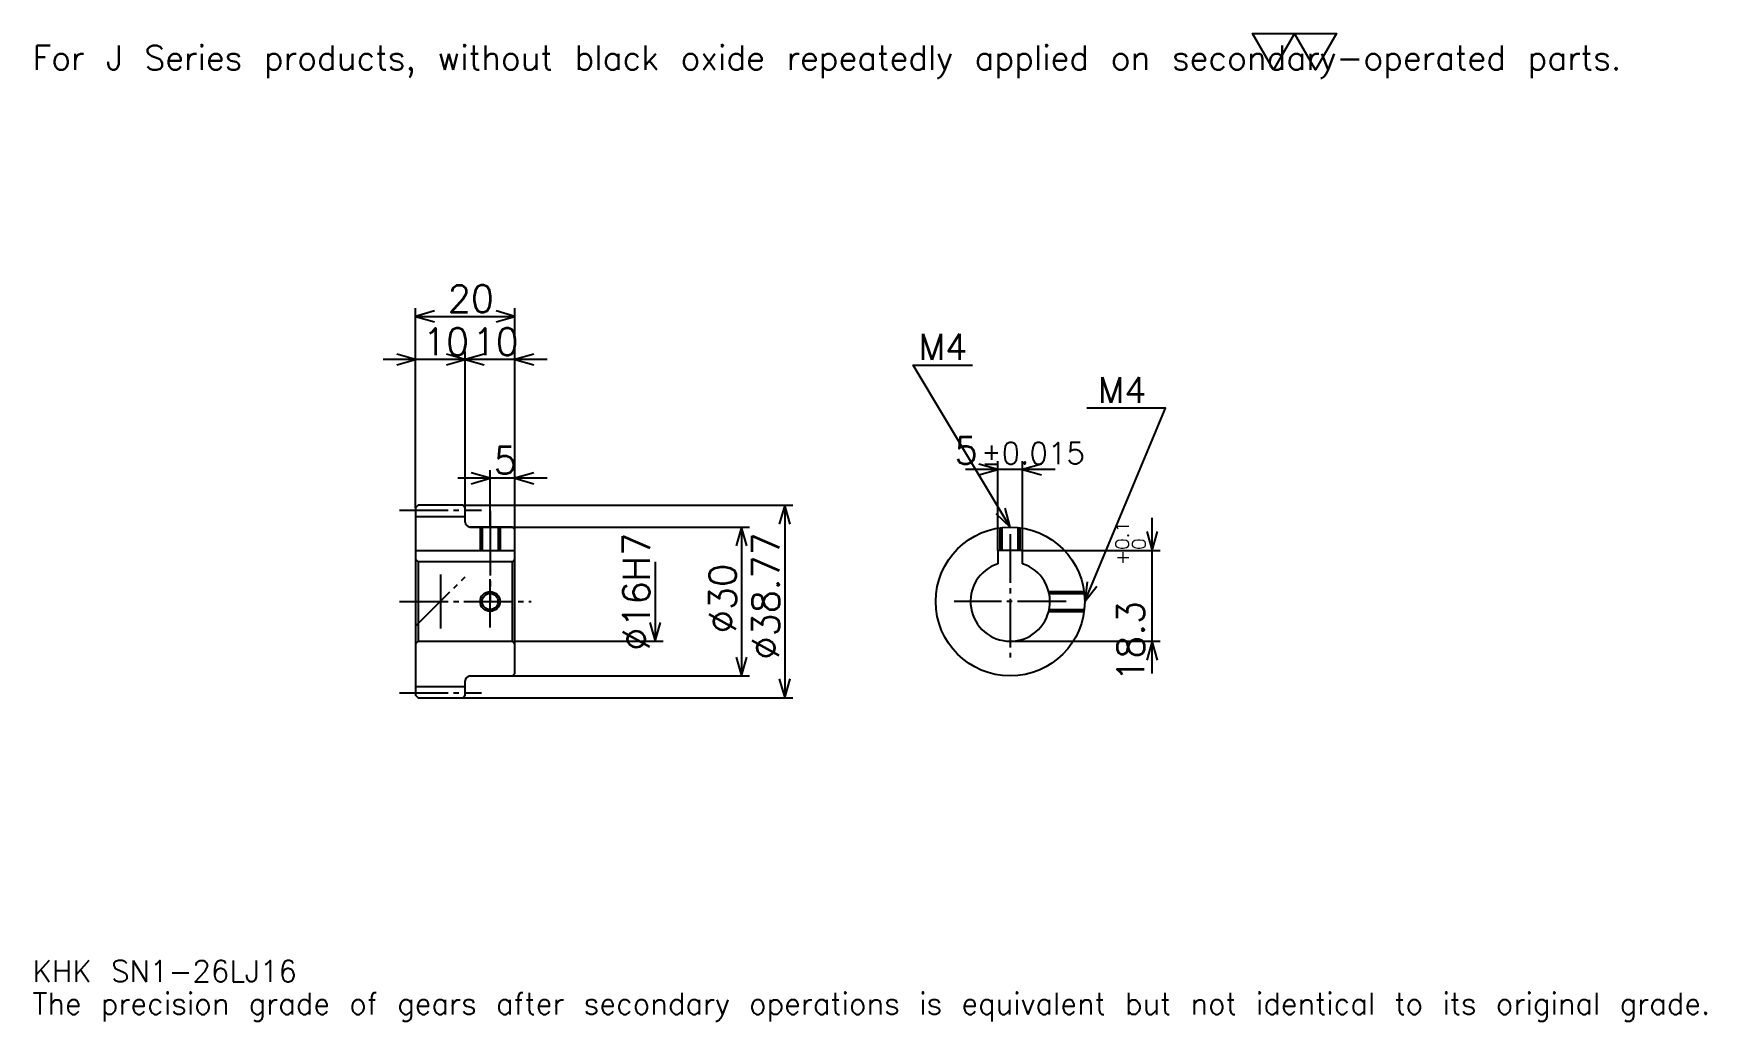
# Model space of a CAD drawing. Extents: x 11 to 348, y 4 to 203.
import ezdxf

# ---------------------------------------------------------------- set-up
doc = ezdxf.new("R2010")
doc.units = 0
doc.linetypes.add('DASHDOT', pattern=[13.04348, 9.782609, -1.086957, 1.086957, -1.086957])
doc.layers.get('0').update_dxf_attribs({"linetype": 'CONTINUOUS'})
doc.layers.add('DASHDOT', color=6, linetype='DASHDOT')
doc.styles.add('KANJI', font='TXT', dxfattribs={"bigfont": 'BIGFONT'})

msp = doc.modelspace()

# ---------------------------------------------------------------- linework, layer by layer
at = {"color": 5}
for p, q in [((88.043472, 107.971733), (88.043472, 147.645645)), ((88.043472, 146.015213), (108.043472, 146.015213)), ((108.043472, 107.971733), (108.043472, 147.645645)), ((98.043472, 107.971733), (98.043472, 138.949997)), ((104.565216, 137.319565), (81.521736, 137.319565)), ((114.565216, 137.319565), (91.521736, 137.319565)), ((103.043472, 107.971733), (103.043472, 115.036949)), ((216.847824, 115.191307), (198.804352, 115.191307)), ((205.32608, 98.886963), (205.32608, 116.821747)), ((210.32608, 98.886963), (210.32608, 116.821747)), ((114.565216, 113.406517), (96.521736, 113.406517)), ((88.043472, 107.471733), (88.043472, 107.971733)), ((97.543472, 107.971733), (108.043472, 107.971733)), ((98.043472, 107.471733), (98.043472, 107.971733)), ((103.043472, 103.58696), (103.043472, 107.971733)), ((103.043472, 103.58696), (103.043472, 107.971733)), ((108.043472, 107.971733), (164.021729, 107.971733)), ((108.043472, 103.08696), (108.043472, 107.971733)), ((162.391296, 107.971733), (162.391296, 69.202187)), ((236.41304, 74.065224), (236.41304, 105.408699)), ((99.043472, 103.58696), (108.043472, 103.58696)), ((108.043472, 103.58696), (155.32608, 103.58696)), ((153.695648, 103.58696), (153.695648, 73.58696)), ((210.32608, 98.886963), (238.043472, 98.886963)), ((136.304352, 96.58696), (136.304352, 80.58696)), ((108.043472, 80.58696), (137.934784, 80.58696)), ((207.82608, 80.58696), (238.043472, 80.58696)), ((99.043472, 73.58696), (108.043472, 73.58696)), ((108.043472, 73.58696), (155.32608, 73.58696)), ((97.543472, 69.202187), (108.043472, 69.202187)), ((108.043472, 69.202187), (164.021729, 69.202187))]:
    msp.add_line(p, q, dxfattribs=at)
at = {"color": 4}
for p, q in [((88.043472, 105.721733), (98.043472, 105.721733)), ((88.043472, 98.886963), (108.043472, 98.886963)), ((88.543472, 96.58696), (88.543472, 80.58696)), ((107.543472, 96.58696), (108.043472, 97.08696)), ((107.543472, 80.58696), (108.043472, 80.08696)), ((88.043472, 71.452187), (98.043472, 71.452187))]:
    msp.add_line(p, q, dxfattribs=at)
at = {"color": 7}
msp.add_line((93.043472, 94.021744), (93.043472, 83.152176), dxfattribs=at)
msp.add_lwpolyline([(260.869568, 195.652176), (256.630432, 203), (273.586975, 203), (269.347839, 195.652176), (265.108704, 203), (260.869568, 195.652176)], dxfattribs=at)
at = {"color": 5}
for points in [[(91.847816, 147.102173), (88.043472, 146.015213), (91.847816, 144.928253)], [(104.23912, 144.928253), (108.043472, 146.015213), (104.23912, 147.102173)], [(84.239128, 136.232605), (88.043472, 137.319565), (84.239128, 138.406525)], [(94.23912, 136.232605), (98.043472, 137.319565), (94.23912, 138.406525)], [(101.847824, 138.406525), (98.043472, 137.319565), (101.847824, 136.232605)], [(111.847824, 138.406525), (108.043472, 137.319565), (111.847824, 136.232605)], [(207.82608, 103.58696), (188.260864, 136.195648), (200.217377, 136.195648)], [(222.82608, 88.58696), (239.130432, 127.5), (223.260864, 127.5)], [(201.521729, 114.104355), (205.32608, 115.191307), (201.521729, 116.278259)], [(214.130432, 116.278259), (210.32608, 115.191307), (214.130432, 114.104355)], [(99.23912, 112.319565), (103.043472, 113.406517), (99.23912, 114.493469)], [(111.847824, 114.493469), (108.043472, 113.406517), (111.847824, 112.319565)], [(163.478256, 104.167389), (162.391296, 107.971733), (161.304337, 104.167389)], [(204.936707, 106.289925), (207.82608, 103.58696), (206.800812, 107.408394)], [(154.782608, 99.782608), (153.695648, 103.58696), (152.608688, 99.782608)], [(235.32608, 102.691307), (236.41304, 98.886963), (237.5, 102.691307)], [(223.293732, 92.515808), (222.82608, 88.58696), (225.298767, 91.675713)], [(135.217392, 84.391312), (136.304352, 80.58696), (137.391296, 84.391312)], [(237.5, 76.782616), (236.41304, 80.58696), (235.32608, 76.782616)], [(152.608688, 77.391312), (153.695648, 73.58696), (154.782608, 77.391312)], [(161.304337, 73.006531), (162.391296, 69.202187), (163.478256, 73.006531)]]:
    msp.add_lwpolyline(points, dxfattribs=at)
at = {"color": 4}
for points in [[(98.043472, 104.58696), (98.043472, 107.471733), (97.543472, 107.971733), (88.543472, 107.971733), (88.043472, 107.471733), (88.043472, 80.08696)], [(99.043472, 73.58696), (107.543472, 73.58696), (108.043472, 74.08696), (108.043472, 103.08696), (107.543472, 103.58696), (99.043472, 103.58696)], [(101.043472, 103.58696), (101.043472, 98.886963)], [(101.42347, 103.58696), (101.42347, 98.886963)], [(104.663475, 103.58696), (104.663475, 98.886963)], [(105.043472, 103.58696), (105.043472, 98.886963)], [(205.82608, 98.886963), (205.82608, 103.453026)], [(206.206085, 98.886963), (206.206085, 103.499222)], [(209.446075, 98.886963), (209.446075, 103.499222)], [(209.82608, 98.886963), (209.82608, 103.453026)], [(210.32608, 96.186302), (210.32608, 98.886963), (205.32608, 98.886963), (205.32608, 96.186302)], [(88.043472, 80.08696), (88.543472, 80.58696), (107.543472, 80.58696), (107.543472, 96.58696), (88.543472, 96.58696), (88.043472, 97.08696)], [(215.572052, 90.58696), (222.692154, 90.58696)], [(215.660339, 90.206963), (222.738342, 90.206963)], [(215.572052, 86.58696), (222.692154, 86.58696)], [(215.660339, 86.966957), (222.738342, 86.966957)], [(88.043472, 80.08696), (88.043472, 69.702187), (88.543472, 69.202187), (97.543472, 69.202187), (98.043472, 69.702187), (98.043472, 72.58696)]]:
    msp.add_lwpolyline(points, dxfattribs=at)
for centre, radius in [((207.82608, 88.58696), 15), ((103.043472, 88.58696), 1.62)]:
    msp.add_circle(centre, radius, dxfattribs=at)
at = {"color": 7}
msp.add_circle((103.043472, 88.58696), 2, dxfattribs=at)
at = {"color": 4}
for centre, radius, start, end in [((99.043472, 104.58696), 1, 180, 270), ((207.82608, 88.58696), 8, 108.20995733, 71.79004267), ((99.043472, 72.58696), 1, 90, 180)]:
    msp.add_arc(centre, radius, start, end, dxfattribs=at)
at = {"layer": 'DASHDOT', "color": 7}
for p, q in [((84.7826, 106.971733), (101.304344, 106.971733)), ((103.043472, 103.58696), (103.043472, 88.58696)), ((207.82608, 102.147827), (207.82608, 77.326088)), ((88.043472, 83.58696), (98.043472, 93.58696)), ((84.7826, 88.58696), (111.304344, 88.58696)), ((219.086945, 88.58696), (196.565216, 88.58696)), ((84.7826, 70.202187), (101.304344, 70.202187))]:
    msp.add_line(p, q, dxfattribs=at)
for points in [[(103.043472, 106.847832), (103.043472, 95.626091)], [(103.043472, 83.326088), (103.043472, 93.847832)], [(97.7826, 88.58696), (108.304344, 88.58696)]]:
    msp.add_lwpolyline(points, dxfattribs=at)

# ---------------------------------------------------------------- texts
at = {"color": 7, "style": 'KANJI'}
for s, height, p in [('For J Series products, without black oxide repeatedly applied on secondary-operated parts.', 4.891304, (10.869565, 195.652176)), ('20', 5.434783, (94.510864, 146.884781)), ('10', 5.434783, (89.510864, 138.189117)), ('10', 5.434783, (99.510864, 138.189117)), ('M4', 5.217392, (189.347809, 137.282608)), ('M4', 5.217392, (225.434784, 128.58696)), ('5', 5.434783, (196.607605, 116.278259)), ('5', 5.434783, (103.777168, 114.276085)), ('%%p0.015', 4.347826, (201.987381, 116.278259)), ('KHK SN1-26LJ16', 4.347826, (10.869565, 11.956522)), ('The precision grade of gears after secondary operations is equivalent but not identical to its original grade.', 4.347826, (10.869565, 5.434783))]:
    msp.add_text(s, height=height, dxfattribs=at).set_placement(p)
for s, height, p in [('%%c16H7', 5.434783, (135.217392, 78.66848)), ('%%c38.77', 5.434783, (161.304337, 76.902176)), ('0.1', 2.717391, (231.73912, 98.977814)), ('+', 2.717391, (231.73912, 95.934341)), ('0', 2.717391, (235.108688, 98.977814)), ('%%c30', 5.434783, (152.608688, 82.201088)), ('18.3', 5.434783, (234.782608, 72.410446))]:
    msp.add_text(s, height=height, rotation=90, dxfattribs=at).set_placement(p)

doc.saveas('drawing.dxf')
